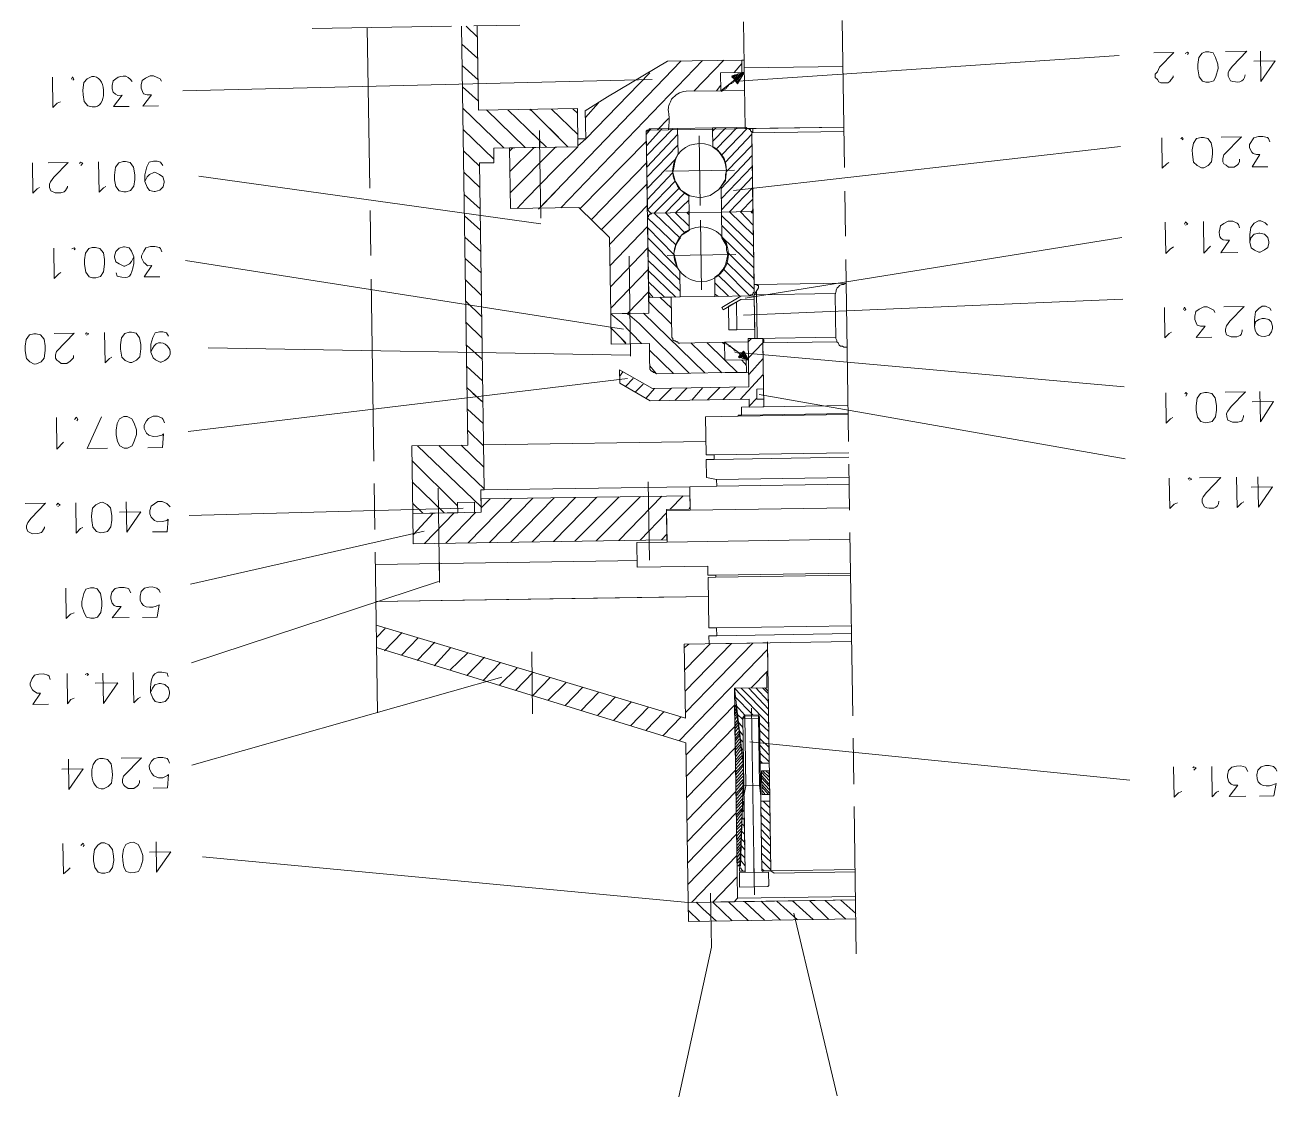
# Model space of a CAD drawing. Header units: millimetres. Extents: x -48 to 5523, y -114 to 5147.
# Drawn here: x -46.363 to -45.434, y -113.138 to -112.343 of the extents above; entities that cross this region are included whole.
import ezdxf

# ---------------------------------------------------------------- set-up
doc = ezdxf.new("R2010")
doc.units = ezdxf.units.MM
doc.layers.add('PDF_Geometry', color=7, linetype='Continuous')

msp = doc.modelspace()

# ---------------------------------------------------------------- linework, layer by layer
at = {"layer": 'PDF_Geometry', "lineweight": 13}
for points in [[(-45.75489, -112.44902), (-45.75655, -112.33987)], [(-46.04651, -112.34426), (-46.14984, -112.34582)], [(-46.10901, -112.3452), (-46.1072, -112.46436)], [(-46.03901, -112.34414), (-46.03431, -112.65494), (-46.07597, -112.65557), (-46.07521, -112.70557), (-46.04188, -112.70506), (-46.042, -112.69756), (-46.0295, -112.69737), (-46.02938, -112.70487), (-46.02438, -112.7048), (-46.02464, -112.68813), (-46.02214, -112.68809), (-46.02398, -112.56644), (-46.02581, -112.44562), (-46.01498, -112.44546), (-46.01514, -112.43463), (-45.95265, -112.43368), (-45.95308, -112.40535), (-46.0264, -112.40646), (-46.02735, -112.34397)], [(-46.02722, -112.3523), (-46.03568, -112.34409)], [(-45.99569, -112.34349), (-46.02985, -112.34401)], [(-45.85711, -112.57892), (-45.84357, -112.59205), (-45.84377, -112.57871), (-45.8771, -112.57922), (-45.87794, -112.57923), (-45.87878, -112.57841), (-45.87962, -112.57842), (-45.88046, -112.5776), (-45.88129, -112.57762), (-45.88214, -112.57679), (-45.88215, -112.57596), (-45.883, -112.57514), (-45.88345, -112.54514), (-45.90012, -112.5454), (-45.89994, -112.55706), (-45.90196, -112.42374), (-45.90199, -112.42208), (-45.90115, -112.42207), (-45.90033, -112.42122), (-45.88533, -112.42099), (-45.75535, -112.41902), (-45.82867, -112.42013), (-45.82987, -112.34098)], [(-46.03881, -112.35748), (-46.02698, -112.36813)], [(-45.83752, -112.3861), (-45.83754, -112.38526), (-45.55113, -112.36592)], [(-45.51089, -112.38115), (-45.51088, -112.38198), (-45.51252, -112.38368), (-45.51333, -112.38535), (-45.51498, -112.38621), (-45.51998, -112.38629), (-45.52166, -112.38548), (-45.52252, -112.38383), (-45.52421, -112.38219), (-45.52425, -112.37969), (-45.52261, -112.37799), (-45.52099, -112.37464), (-45.51033, -112.36364), (-45.52532, -112.36387)], [(-45.5003, -112.36515), (-45.49948, -112.36431), (-45.50033, -112.36349), (-45.50198, -112.36435)], [(-45.46834, -112.38467), (-45.47005, -112.38137), (-45.47009, -112.37887), (-45.46928, -112.37719), (-45.46683, -112.37382), (-45.45617, -112.36282), (-45.472, -112.36306)], [(-45.44617, -112.36267), (-45.44583, -112.38517), (-45.43522, -112.37), (-45.45105, -112.37024)], [(-46.02674, -112.38396), (-46.03857, -112.37331)], [(-45.96964, -112.46727), (-45.98195, -112.47996), (-45.8761, -112.37001)], [(-45.86027, -112.36977), (-45.9653, -112.47888)], [(-45.87243, -112.39246), (-45.8466, -112.39207), (-45.8468, -112.37874), (-45.83097, -112.3785), (-45.83111, -112.36933), (-45.8861, -112.37016), (-45.93071, -112.39668), (-45.94722, -112.40693), (-45.9469, -112.42776), (-45.95274, -112.42785), (-45.95265, -112.43368)], [(-45.8666, -112.39237), (-45.84444, -112.36953)], [(-45.83107, -112.37183), (-45.8368, -112.37859)], [(-45.83111, -112.36933), (-45.82944, -112.36931)], [(-45.75603, -112.37403), (-45.82935, -112.37514)], [(-46.33653, -112.40032), (-46.33902, -112.40119), (-46.3423, -112.40458), (-46.34264, -112.38208)], [(-46.32761, -112.38435), (-46.32679, -112.38351), (-46.32764, -112.38185), (-46.32845, -112.38353)], [(-46.31348, -112.38164), (-46.31679, -112.38336), (-46.31925, -112.38589), (-46.31999, -112.39174), (-46.31994, -112.39507), (-46.31903, -112.40006), (-46.31648, -112.40335), (-46.31314, -112.40414), (-46.31064, -112.4041)], [(-46.28564, -112.40372), (-46.29731, -112.4039), (-46.29077, -112.39546), (-46.2941, -112.39551), (-46.29578, -112.3947), (-46.29747, -112.39306), (-46.29834, -112.39058), (-46.29838, -112.38808), (-46.2976, -112.38473)], [(-46.26398, -112.40339), (-46.27564, -112.40357), (-46.2691, -112.39513), (-46.27244, -112.39518), (-46.27495, -112.39439), (-46.27581, -112.39274), (-46.27668, -112.39025), (-46.27672, -112.38775), (-46.27593, -112.3844), (-46.27346, -112.3827), (-46.27015, -112.38098), (-46.26765, -112.38094), (-46.26261, -112.38337), (-46.26175, -112.38502)], [(-45.89757, -112.38367), (-46.24581, -112.39228)], [(-45.89931, -112.3787), (-45.9469, -112.42776), (-45.95266, -112.43285)], [(-45.8291, -112.3918), (-45.8466, -112.39207), (-45.8293, -112.37847), (-45.83418, -112.38688), (-45.83843, -112.38111), (-45.8293, -112.37847), (-45.82929, -112.37931)], [(-45.83919, -112.38612), (-45.83918, -112.38696)], [(-45.83419, -112.38605), (-45.83589, -112.38357), (-45.83842, -112.38194), (-45.8376, -112.3811), (-45.83507, -112.38273), (-45.83337, -112.3852)], [(-45.83836, -112.38611), (-45.83834, -112.38694)], [(-45.83255, -112.38436), (-45.83424, -112.38271), (-45.83594, -112.38024), (-45.83757, -112.38276)], [(-45.83673, -112.38359), (-45.83346, -112.37937)], [(-45.83587, -112.38524), (-45.83012, -112.37932), (-45.83014, -112.37848), (-45.83097, -112.3785), (-45.83672, -112.38442), (-45.8367, -112.38525)], [(-45.83511, -112.38023), (-45.83342, -112.38187), (-45.83257, -112.38269)], [(-45.83256, -112.38352), (-45.83502, -112.38606)], [(-45.83175, -112.38184), (-45.8326, -112.38102), (-45.83428, -112.38021)], [(-45.83262, -112.37936), (-45.83093, -112.381)], [(-45.83095, -112.38016), (-45.83096, -112.37933), (-45.83179, -112.37934)], [(-45.83097, -112.3785), (-45.8293, -112.37847)], [(-46.03833, -112.38914), (-46.0265, -112.39979)], [(-45.84666, -112.3879), (-45.84993, -112.39212)], [(-45.84577, -112.39206), (-45.84575, -112.39289)], [(-45.84495, -112.39121), (-45.84493, -112.39204)], [(-45.84413, -112.39036), (-45.84411, -112.3912)], [(-45.84331, -112.38952), (-45.84329, -112.39035), (-45.84328, -112.39119)], [(-45.84247, -112.38951), (-45.84246, -112.39034)], [(-45.84165, -112.38866), (-45.84164, -112.38949)], [(-45.84083, -112.38781), (-45.84082, -112.38865)], [(-45.84001, -112.38697), (-45.84, -112.3878)], [(-46.00764, -112.43451), (-46.03809, -112.40497)], [(-45.93731, -112.40094), (-45.94714, -112.41193)], [(-46.02057, -112.40637), (-45.99181, -112.43427)], [(-45.98867, -112.42172), (-45.97598, -112.43403), (-46.00474, -112.40613)], [(-45.97369, -112.41983), (-45.96015, -112.43379), (-45.98807, -112.40588), (-45.98806, -112.40671)], [(-45.95279, -112.42451), (-45.97224, -112.40564)], [(-45.95641, -112.4054), (-45.95303, -112.40868)], [(-45.89367, -112.42112), (-45.88546, -112.41266)], [(-46.03785, -112.4208), (-46.01502, -112.44296)], [(-45.98098, -112.43411), (-45.98117, -112.42161)], [(-45.90195, -112.42458), (-45.89868, -112.42036)], [(-45.89035, -112.42023), (-45.90182, -112.43291)], [(-45.90171, -112.44041), (-45.88201, -112.42011)], [(-45.85285, -112.41967), (-45.87868, -112.42006)], [(-45.84327, -112.44702), (-45.84237, -112.45118), (-45.84315, -112.45452), (-45.8431, -112.45786), (-45.84636, -112.46291), (-45.84607, -112.48207), (-45.82357, -112.48173), (-45.82275, -112.48088), (-45.82364, -112.42256), (-45.82448, -112.42174), (-45.82449, -112.4209), (-45.82533, -112.42092), (-45.82617, -112.4201), (-45.82701, -112.42011), (-45.82785, -112.41929), (-45.85285, -112.41967), (-45.85264, -112.43383)], [(-45.85281, -112.42217), (-45.85035, -112.41963)], [(-45.84285, -112.41952), (-45.8527, -112.42967)], [(-45.85011, -112.43546), (-45.83452, -112.41939)], [(-45.82701, -112.42011), (-45.84588, -112.43956)], [(-45.82362, -112.42339), (-45.8228, -112.42255), (-45.82284, -112.42005), (-45.82867, -112.42013)], [(-45.7553, -112.42236), (-45.82362, -112.42339), (-45.82192, -112.53588), (-45.75359, -112.53484), (-45.75525, -112.5357), (-45.75691, -112.53573), (-45.75857, -112.53659), (-45.75939, -112.53743), (-45.76021, -112.53828), (-45.76102, -112.53996), (-45.761, -112.54079), (-45.7618, -112.5433), (-45.76131, -112.5758), (-45.76045, -112.57745), (-45.76044, -112.57829), (-45.75959, -112.57911), (-45.75873, -112.58076), (-45.75789, -112.58158), (-45.75622, -112.58156), (-45.75537, -112.58238), (-45.75287, -112.58234)], [(-45.98018, -112.4866), (-45.98107, -112.42828)], [(-45.95112, -112.4795), (-45.90187, -112.42958)], [(-45.87862, -112.42422), (-45.90158, -112.44874)], [(-45.90147, -112.45624), (-45.87849, -112.43256)], [(-45.86276, -112.42565), (-45.86198, -112.47731)], [(-45.84329, -112.44536), (-45.82361, -112.42422)], [(-45.82348, -112.43256), (-45.84236, -112.45201)], [(-45.51409, -112.44537), (-45.51574, -112.44623), (-45.51902, -112.44961), (-45.51937, -112.42712)], [(-45.50434, -112.42856), (-45.50352, -112.42771), (-45.50437, -112.42689), (-45.50519, -112.42774)], [(-45.46162, -112.44291), (-45.46159, -112.44458), (-45.4624, -112.44626), (-45.46322, -112.4471), (-45.4657, -112.44881), (-45.46986, -112.44887), (-45.47156, -112.44723), (-45.47323, -112.44642), (-45.47409, -112.44477), (-45.47413, -112.44227), (-45.47334, -112.43975), (-45.46021, -112.42622), (-45.4752, -112.42645)], [(-45.4407, -112.44843), (-45.45237, -112.44861), (-45.44667, -112.43935), (-45.44917, -112.43939), (-45.45168, -112.43859), (-45.45253, -112.43777), (-45.45425, -112.43447), (-45.45428, -112.43197), (-45.45103, -112.42692), (-45.44771, -112.42603), (-45.44437, -112.42598), (-45.44103, -112.42676), (-45.44018, -112.42758), (-45.43931, -112.43007)], [(-46.02577, -112.44812), (-46.03761, -112.43663)], [(-45.9978, -112.47937), (-45.99123, -112.4726), (-45.96989, -112.45061), (-45.95265, -112.43368), (-46.00348, -112.43445), (-46.00279, -112.47944), (-45.96947, -112.47894), (-45.95197, -112.47867), (-45.92913, -112.50083), (-45.92827, -112.55749), (-45.91994, -112.55737), (-45.89994, -112.55706), (-45.92827, -112.55749), (-45.92793, -112.57999), (-45.8996, -112.57956), (-45.89944, -112.59039), (-45.89931, -112.59872), (-45.89846, -112.59954), (-45.89762, -112.60037), (-45.89679, -112.60035), (-45.89677, -112.60119), (-45.89594, -112.60117), (-45.89426, -112.60198), (-45.84343, -112.60121), (-45.8276, -112.60097), (-45.82774, -112.59181), (-45.84357, -112.59205), (-45.83427, -112.60107)], [(-46.00344, -112.43695), (-46.00098, -112.43441)], [(-45.98515, -112.43417), (-46.00321, -112.45195)], [(-45.96931, -112.43393), (-46.00297, -112.46778)], [(-45.84634, -112.46457), (-45.82337, -112.44006)], [(-45.83714, -112.4661), (-45.55011, -112.43342)], [(-46.35224, -112.4639), (-46.35389, -112.46476), (-46.35717, -112.46814), (-46.35751, -112.44565)], [(-46.33142, -112.46275), (-46.33141, -112.46359), (-46.33303, -112.46611), (-46.33386, -112.46696), (-46.33634, -112.46783), (-46.34051, -112.46789), (-46.34387, -112.46627), (-46.34474, -112.46379), (-46.34478, -112.46129), (-46.34397, -112.45961), (-46.34152, -112.45624), (-46.33085, -112.44524), (-46.34585, -112.44547)], [(-46.32165, -112.4476), (-46.32001, -112.44591), (-46.32168, -112.4451), (-46.32251, -112.44595)], [(-46.30308, -112.46316), (-46.30473, -112.46402), (-46.30801, -112.4674), (-46.30835, -112.4449)], [(-46.27396, -112.45938), (-46.27235, -112.45602), (-46.27071, -112.45433), (-46.2674, -112.45262), (-46.26657, -112.4526), (-46.26321, -112.45422), (-46.26068, -112.45585), (-46.2598, -112.45917), (-46.25979, -112.46), (-46.26057, -112.46335), (-46.26303, -112.46588), (-46.26635, -112.46677), (-46.26718, -112.46678), (-46.27053, -112.466), (-46.27223, -112.46352), (-46.27396, -112.45938), (-46.27404, -112.45438), (-46.27246, -112.44852), (-46.27084, -112.44517), (-46.26752, -112.44428), (-46.26502, -112.44424), (-46.26251, -112.44504), (-46.26081, -112.44751)], [(-45.90163, -112.44541), (-45.94266, -112.4877)], [(-45.88001, -112.44258), (-45.90134, -112.46457)], [(-45.83654, -112.45109), (-45.88737, -112.45186)], [(-45.88237, -112.45178), (-45.88059, -112.45926), (-45.87632, -112.46586), (-45.86959, -112.46993), (-45.86207, -112.47148), (-45.85459, -112.4697), (-45.84799, -112.46543), (-45.84309, -112.45869), (-45.84237, -112.45118)], [(-45.82324, -112.44839), (-45.84622, -112.47207)], [(-45.98012, -112.49077), (-46.23402, -112.45544)], [(-46.03737, -112.45246), (-46.02553, -112.46395)], [(-45.88059, -112.45926), (-45.9011, -112.4804)], [(-45.8461, -112.4804), (-45.82313, -112.45589)], [(-46.02529, -112.47979), (-46.03712, -112.46913)], [(-45.93505, -112.49509), (-45.90139, -112.46124)], [(-45.87718, -112.46421), (-45.89606, -112.48283), (-45.87661, -112.5017)], [(-45.87334, -112.49749), (-45.88773, -112.4827), (-45.87378, -112.46832)], [(-45.82247, -112.49922), (-45.84024, -112.48198), (-45.823, -112.46422)], [(-45.75412, -112.49985), (-45.75463, -112.46652)], [(-45.90115, -112.47707), (-45.92905, -112.50583)], [(-45.87037, -112.47327), (-45.88023, -112.48259), (-45.87008, -112.49244)], [(-45.82288, -112.47255), (-45.83191, -112.48186), (-45.82259, -112.49172)], [(-46.10695, -112.48102), (-46.10644, -112.51435)], [(-46.03688, -112.48496), (-46.02505, -112.49562)], [(-45.87987, -112.50675), (-45.90101, -112.48624)], [(-45.87021, -112.4841), (-45.8719, -112.48246), (-45.87025, -112.4816)], [(-45.86103, -112.5398), (-45.86181, -112.48814)], [(-45.84221, -112.51702), (-45.84142, -112.51367), (-45.84231, -112.51035), (-45.84236, -112.50702), (-45.84578, -112.50124), (-45.84607, -112.48207), (-45.82441, -112.48174), (-45.82356, -112.48256), (-45.82273, -112.48255)], [(-45.84603, -112.48457), (-45.82235, -112.50755)], [(-45.82271, -112.48338), (-45.82357, -112.48173), (-45.82277, -112.48005)], [(-45.47587, -112.4923), (-45.4734, -112.4906), (-45.47009, -112.48888), (-45.46676, -112.48883), (-45.4634, -112.49044), (-45.46255, -112.49126), (-45.46168, -112.49375)], [(-45.45402, -112.50447), (-45.45324, -112.50112), (-45.45078, -112.49859), (-45.44745, -112.4977), (-45.44662, -112.49769), (-45.44328, -112.49847), (-45.44074, -112.50093), (-45.43985, -112.50426), (-45.43984, -112.50509), (-45.44062, -112.50843), (-45.4431, -112.51014), (-45.44641, -112.51186), (-45.44724, -112.51187), (-45.4506, -112.51025), (-45.45312, -112.50862), (-45.45402, -112.50447), (-45.45411, -112.49864), (-45.45335, -112.49363), (-45.4509, -112.49025), (-45.44759, -112.48854), (-45.44593, -112.48851), (-45.44257, -112.49013), (-45.44088, -112.49177)], [(-45.92881, -112.52166), (-45.90091, -112.4929)], [(-45.9009, -112.49374), (-45.88143, -112.51344)], [(-45.82222, -112.51588), (-45.84592, -112.49207)], [(-45.51064, -112.50783), (-45.51312, -112.50953), (-45.5164, -112.51292), (-45.51675, -112.48958)], [(-45.50172, -112.49186), (-45.50006, -112.491), (-45.50175, -112.48936), (-45.50256, -112.49104)], [(-45.48315, -112.50741), (-45.48807, -112.51249), (-45.48842, -112.48916)], [(-46.02481, -112.51145), (-46.03664, -112.50079)], [(-45.87878, -112.5234), (-45.90079, -112.50124)], [(-45.84579, -112.5004), (-45.82211, -112.52338)], [(-45.82843, -112.54598), (-45.54908, -112.50091)], [(-45.46307, -112.51211), (-45.47557, -112.5123), (-45.46904, -112.50303)], [(-46.33628, -112.527), (-46.33793, -112.52786), (-46.34122, -112.53124), (-46.34156, -112.50874)], [(-46.32653, -112.51018), (-46.32571, -112.50934), (-46.32656, -112.50852), (-46.32821, -112.50938)], [(-46.28221, -112.52035), (-46.28228, -112.51535), (-46.28401, -112.51121), (-46.28572, -112.50873), (-46.28906, -112.50795), (-46.2899, -112.50796), (-46.29322, -112.50885), (-46.29568, -112.51138), (-46.29646, -112.51473), (-46.29645, -112.51556), (-46.29556, -112.51888), (-46.29304, -112.52051), (-46.28968, -112.52213), (-46.28885, -112.52211), (-46.28554, -112.5204), (-46.2839, -112.51871), (-46.28228, -112.51535)], [(-46.26289, -112.53006), (-46.27456, -112.53023), (-46.26885, -112.52181), (-46.27218, -112.52186), (-46.27388, -112.52022), (-46.27472, -112.5194), (-46.27644, -112.51609), (-46.27646, -112.51443), (-46.27485, -112.51107), (-46.27322, -112.50854), (-46.2699, -112.50766), (-46.26657, -112.50761), (-46.26322, -112.50839), (-46.26237, -112.50921), (-46.2615, -112.5117)], [(-46.0364, -112.51662), (-46.02457, -112.52728)], [(-45.92857, -112.53749), (-45.90067, -112.50873)], [(-45.91475, -112.51478), (-45.91363, -112.58894)], [(-45.90066, -112.50957), (-45.87698, -112.53255)], [(-45.83559, -112.51358), (-45.88642, -112.51435)], [(-45.82198, -112.53171), (-45.84145, -112.512)], [(-45.91893, -112.56902), (-46.2439, -112.5181)], [(-45.92833, -112.55333), (-45.90043, -112.52457)], [(-45.87685, -112.54088), (-45.90053, -112.5179)], [(-45.90042, -112.5254), (-45.88012, -112.54509)], [(-45.82513, -112.54426), (-45.84459, -112.52455)], [(-45.84217, -112.51952), (-45.82187, -112.53921)], [(-45.75181, -112.65233), (-45.75386, -112.51735)], [(-46.29544, -112.52722), (-46.29457, -112.5297)], [(-46.10618, -112.53185), (-46.10414, -112.66683)], [(-46.02432, -112.54394), (-46.03616, -112.53246)], [(-45.88845, -112.54522), (-45.90029, -112.53373)], [(-45.82183, -112.54171), (-45.82266, -112.54172), (-45.82265, -112.54256), (-45.82347, -112.5434), (-45.82431, -112.54342), (-45.82513, -112.54426), (-45.85096, -112.54465), (-45.85117, -112.53049)], [(-45.84096, -112.5445), (-45.85111, -112.53465)], [(-45.8487, -112.52878), (-45.83263, -112.54437)], [(-45.89678, -112.54535), (-45.90018, -112.54123), (-45.91577, -112.5573)], [(-45.85098, -112.54299), (-45.84846, -112.54461)], [(-45.82181, -112.54338), (-45.81855, -112.53833), (-45.81857, -112.53666), (-45.81941, -112.53667), (-45.82025, -112.53585), (-45.82192, -112.53588)], [(-45.76181, -112.54247), (-45.82181, -112.54338), (-45.82131, -112.57587), (-45.76132, -112.57497)], [(-45.81965, -112.57585), (-45.82018, -112.54085)], [(-46.03592, -112.54829), (-46.02408, -112.55978)], [(-45.88315, -112.56514), (-45.90007, -112.54873)], [(-45.89179, -112.54527), (-45.88333, -112.55348)], [(-45.85096, -112.54465), (-45.87679, -112.54504)], [(-45.83475, -112.56941), (-45.84058, -112.5695), (-45.84084, -112.552), (-45.83506, -112.54858)], [(-45.82991, -112.5585), (-45.54839, -112.54674)], [(-45.51218, -112.57119), (-45.51384, -112.57205), (-45.51712, -112.57543), (-45.51746, -112.55294)], [(-45.50242, -112.55521), (-45.5016, -112.55436), (-45.50246, -112.55271), (-45.50327, -112.55439)], [(-45.48212, -112.5749), (-45.49379, -112.57508), (-45.48725, -112.56665), (-45.49058, -112.5667), (-45.49309, -112.5659), (-45.49395, -112.56425), (-45.49482, -112.56176), (-45.49486, -112.55926), (-45.49408, -112.55592), (-45.4916, -112.55421), (-45.4883, -112.55249), (-45.4858, -112.55246), (-45.48076, -112.55488), (-45.4799, -112.55653)], [(-45.4597, -112.56956), (-45.45969, -112.5704), (-45.46048, -112.57291), (-45.4613, -112.57375), (-45.46379, -112.57463), (-45.46796, -112.57469), (-45.46964, -112.57388), (-45.47132, -112.57307), (-45.47219, -112.57059), (-45.47221, -112.56892), (-45.47142, -112.56641), (-45.46897, -112.56304), (-45.4583, -112.55204), (-45.4733, -112.55227)], [(-45.45065, -112.56193), (-45.4499, -112.55608), (-45.44744, -112.55354), (-45.44497, -112.55184), (-45.44247, -112.5518), (-45.43911, -112.55342), (-45.43825, -112.55507)], [(-45.92827, -112.55749), (-45.92067, -112.56404), (-45.90543, -112.57965)], [(-45.8701, -112.60162), (-45.90733, -112.56468), (-45.91577, -112.5573), (-45.91576, -112.55814)], [(-45.90411, -112.55713), (-45.85843, -112.60144)], [(-45.45057, -112.56692), (-45.44979, -112.56358), (-45.44732, -112.56187), (-45.44483, -112.561), (-45.44316, -112.56098), (-45.43982, -112.56176), (-45.43813, -112.5634), (-45.43724, -112.56672), (-45.43722, -112.56839), (-45.43801, -112.5709), (-45.43964, -112.57343), (-45.44296, -112.57431)], [(-46.32701, -112.58853), (-46.32699, -112.5902), (-46.32945, -112.59274), (-46.33192, -112.59444), (-46.33609, -112.59451), (-46.33778, -112.59286), (-46.33946, -112.59206), (-46.34032, -112.5904), (-46.34036, -112.5879), (-46.33956, -112.58539), (-46.32643, -112.57186), (-46.34143, -112.57208)], [(-46.31724, -112.57338), (-46.31559, -112.57253), (-46.31727, -112.57172), (-46.31809, -112.57256)], [(-46.29866, -112.58977), (-46.30031, -112.59063), (-46.30359, -112.59401), (-46.30394, -112.57152)], [(-46.26193, -112.59338), (-46.26277, -112.59339), (-46.26612, -112.59178), (-46.26782, -112.59014), (-46.26955, -112.586), (-46.26963, -112.58016), (-46.26804, -112.57514), (-46.26643, -112.57178), (-46.26311, -112.5709), (-46.26061, -112.57086), (-46.25809, -112.57165), (-46.25639, -112.57413)], [(-46.03145, -112.56822), (-46.03568, -112.56412), (-46.02384, -112.57561)], [(-45.92817, -112.56416), (-45.92804, -112.57249)], [(-45.92049, -112.57571), (-45.92811, -112.56832)], [(-46.0236, -112.59144), (-46.03543, -112.58078)], [(-45.9171, -112.57982), (-45.92049, -112.57571), (-45.91711, -112.57899)], [(-45.84593, -112.60125), (-45.86877, -112.57909)], [(-45.84375, -112.58038), (-45.84544, -112.57874)], [(-45.82381, -112.57591), (-45.82628, -112.57845), (-45.84377, -112.57871), (-45.82607, -112.59178), (-45.82951, -112.58517), (-45.83361, -112.58939), (-45.82607, -112.59178), (-45.83115, -112.58686)], [(-45.84209, -112.57952), (-45.84208, -112.58036)], [(-45.84125, -112.58034), (-45.84124, -112.58118)], [(-45.8404, -112.58116), (-45.84039, -112.582)], [(-45.83957, -112.58115), (-45.83956, -112.58198)], [(-45.8261, -112.59011), (-45.81543, -112.57912), (-45.76044, -112.57829)], [(-45.82131, -112.57587), (-45.81548, -112.57579), (-45.81547, -112.57662), (-45.81464, -112.57661), (-45.81461, -112.57827), (-45.81544, -112.57829), (-45.81543, -112.57912), (-45.81471, -112.62661)], [(-45.91364, -112.58811), (-46.22709, -112.58285)], [(-45.89952, -112.58456), (-45.88176, -112.60179)], [(-45.83872, -112.58197), (-45.83871, -112.5828)], [(-45.83788, -112.58279), (-45.83787, -112.58363)], [(-45.83703, -112.58361), (-45.83702, -112.58445)], [(-45.83619, -112.58443), (-45.83617, -112.58527)], [(-45.83616, -112.5861), (-45.54741, -112.61173)], [(-45.83535, -112.58442), (-45.83534, -112.58525)], [(-45.83366, -112.58606), (-45.83365, -112.5869)], [(-45.83361, -112.58939), (-45.83276, -112.59022), (-45.83112, -112.58852), (-45.82949, -112.586), (-45.83034, -112.58518)], [(-45.83282, -112.58688), (-45.8328, -112.58772)], [(-45.8311, -112.59019), (-45.83279, -112.58855)], [(-45.83196, -112.58854), (-45.83197, -112.5877), (-45.82859, -112.59099), (-45.82775, -112.59097), (-45.82693, -112.59013)], [(-45.82865, -112.58682), (-45.83029, -112.58851), (-45.83193, -112.5902)], [(-45.83033, -112.58601), (-45.82779, -112.58847)], [(-45.83025, -112.59101), (-45.82944, -112.58933), (-45.82862, -112.58849)], [(-45.82951, -112.58517), (-45.82949, -112.586)], [(-45.82778, -112.58931), (-45.8286, -112.59015), (-45.82942, -112.591)], [(-45.82692, -112.59096), (-45.82691, -112.59179)], [(-45.82591, -112.60261), (-45.81525, -112.59078)], [(-46.02336, -112.60727), (-46.03519, -112.59662)], [(-45.89426, -112.60198), (-45.89935, -112.59622)], [(-45.82768, -112.59597), (-45.83107, -112.59186)], [(-45.82774, -112.59181), (-45.82607, -112.59178)], [(-45.91587, -112.60564), (-46.24199, -112.64475)], [(-45.92173, -112.60406), (-45.91928, -112.60069)], [(-45.91171, -112.60558), (-45.91745, -112.6115)], [(-45.81508, -112.60245), (-45.8323, -112.62105)], [(-45.8276, -112.60097), (-45.82593, -112.60095)], [(-46.03072, -112.61655), (-46.02312, -112.6231), (-46.03495, -112.61245)], [(-45.90989, -112.61555), (-45.90415, -112.60963)], [(-45.89576, -112.61284), (-45.90231, -112.62044)], [(-45.89229, -112.62195), (-45.88326, -112.61265)], [(-45.8716, -112.61247), (-45.88063, -112.62178)], [(-45.86813, -112.62159), (-45.85993, -112.6123)], [(-45.84743, -112.61211), (-45.85646, -112.62141)], [(-45.8448, -112.62123), (-45.83577, -112.61193)], [(-45.81818, -112.6175), (-45.5466, -112.66506)], [(-45.51122, -112.63452), (-45.51288, -112.63538), (-45.51616, -112.63876), (-45.5165, -112.61626)], [(-45.50146, -112.61853), (-45.50066, -112.61686), (-45.5015, -112.61604), (-45.50232, -112.61688)], [(-45.45874, -112.63289), (-45.45873, -112.63372), (-45.45952, -112.63623), (-45.46035, -112.63708), (-45.46283, -112.63795), (-45.467, -112.63802), (-45.46868, -112.63721), (-45.47036, -112.6364), (-45.47123, -112.63391), (-45.47127, -112.63141), (-45.47046, -112.62973), (-45.46801, -112.62636), (-45.45734, -112.61537), (-45.47234, -112.61559)], [(-45.44651, -112.6152), (-45.44617, -112.6377), (-45.4364, -112.62255), (-45.45223, -112.62279)], [(-45.75222, -112.62567), (-45.83138, -112.62687), (-45.83129, -112.6327), (-45.83379, -112.63274), (-45.83377, -112.63357), (-45.85794, -112.63394), (-45.85751, -112.66227), (-45.85168, -112.66218), (-45.85163, -112.66551), (-45.85746, -112.6656), (-45.85726, -112.67893), (-45.84973, -112.68048), (-45.84966, -112.68548), (-45.86965, -112.68579), (-45.86939, -112.70328), (-45.88689, -112.70355), (-45.88653, -112.72688), (-45.90903, -112.72722), (-45.90875, -112.74555), (-45.85626, -112.74476), (-45.85616, -112.75142), (-45.85033, -112.75133), (-45.8503, -112.753), (-45.85613, -112.75309), (-45.85557, -112.79058), (-45.84973, -112.7905), (-45.84965, -112.79633), (-45.85548, -112.79642), (-45.85539, -112.80225), (-45.74957, -112.80065)], [(-45.82556, -112.62594), (-45.81981, -112.62002)], [(-46.33437, -112.65282), (-46.3393, -112.65789), (-46.33965, -112.63456)], [(-46.32461, -112.63684), (-46.32379, -112.63599), (-46.32465, -112.63434), (-46.32629, -112.63603)], [(-46.3018, -112.65733), (-46.3168, -112.65755), (-46.30632, -112.63406)], [(-46.27181, -112.65687), (-46.26097, -112.65671), (-46.26029, -112.6467), (-46.26111, -112.64754), (-46.26443, -112.64843), (-46.26777, -112.64848), (-46.27111, -112.64769), (-46.2728, -112.64605), (-46.27452, -112.64274), (-46.27456, -112.64025), (-46.27294, -112.63689), (-46.2713, -112.6352), (-46.26799, -112.63348), (-46.26466, -112.63343), (-46.2613, -112.63504), (-46.26046, -112.63586), (-46.25958, -112.63835)], [(-46.02288, -112.63893), (-46.03471, -112.62828)], [(-45.83377, -112.63357), (-45.75212, -112.63233)], [(-45.83129, -112.6327), (-45.75213, -112.6315)], [(-46.03447, -112.64411), (-46.02263, -112.6556)], [(-46.02445, -112.70063), (-46.0718, -112.65551)], [(-46.05597, -112.65527), (-46.02215, -112.68726)], [(-46.02239, -112.67143), (-46.03931, -112.65502)], [(-45.85766, -112.65227), (-46.02264, -112.65477)], [(-45.85168, -112.66218), (-45.75169, -112.66066)], [(-45.85163, -112.66551), (-45.75164, -112.664)], [(-46.07581, -112.6664), (-46.04196, -112.70006)], [(-45.75104, -112.70316), (-45.75156, -112.66899)], [(-46.10388, -112.6835), (-46.10337, -112.71766)], [(-46.05188, -112.70521), (-46.07557, -112.68224)], [(-45.90055, -112.68209), (-45.89966, -112.74041)], [(-45.84973, -112.68048), (-45.75141, -112.67899)], [(-45.50776, -112.69781), (-45.51025, -112.69868), (-45.51353, -112.70206), (-45.51387, -112.67956)], [(-45.49885, -112.681), (-45.4972, -112.68014), (-45.49888, -112.67934), (-45.4997, -112.68018)], [(-45.48772, -112.70084), (-45.48943, -112.69753), (-45.48947, -112.69503), (-45.48866, -112.69335), (-45.48621, -112.68998), (-45.47555, -112.67898), (-45.49138, -112.67922)], [(-45.4586, -112.69706), (-45.46026, -112.69792), (-45.46354, -112.7013), (-45.46388, -112.67881)], [(-45.44805, -112.67857), (-45.44771, -112.70106), (-45.4371, -112.6859), (-45.45294, -112.68614)], [(-46.05549, -112.74194), (-46.05527, -112.75694), (-46.05633, -112.68695)], [(-46.02214, -112.68809), (-45.86965, -112.68579)], [(-45.90622, -112.69301), (-45.93905, -112.72601)], [(-45.92239, -112.72575), (-45.89038, -112.69277)], [(-45.87455, -112.69253), (-45.8844, -112.70268)], [(-45.84966, -112.68548), (-45.75134, -112.68399)], [(-46.34843, -112.71554), (-46.34841, -112.71637), (-46.35004, -112.7189), (-46.35086, -112.71974), (-46.35335, -112.72061), (-46.35752, -112.72068), (-46.36087, -112.71906), (-46.36175, -112.71657), (-46.36177, -112.71491), (-46.36097, -112.7124), (-46.35853, -112.70902), (-46.34786, -112.69803), (-46.36286, -112.69826)], [(-46.33865, -112.70039), (-46.337, -112.69953), (-46.33869, -112.69789), (-46.3395, -112.69957)], [(-46.32008, -112.71594), (-46.32174, -112.7168), (-46.32502, -112.72019), (-46.32536, -112.69769)], [(-46.28786, -112.69712), (-46.28752, -112.71962), (-46.27692, -112.70445), (-46.29275, -112.70469)], [(-46.26836, -112.71933), (-46.25753, -112.71916), (-46.25683, -112.70998), (-46.25765, -112.71083), (-46.26097, -112.71171), (-46.26431, -112.71176), (-46.26682, -112.71097), (-46.26936, -112.70851), (-46.27023, -112.70602), (-46.27027, -112.70352), (-46.26948, -112.70018), (-46.26453, -112.69677), (-46.2612, -112.69672), (-46.25784, -112.69833), (-46.25531, -112.70079)], [(-46.03777, -112.70167), (-46.24104, -112.70725)], [(-46.07533, -112.69807), (-46.06771, -112.70545)], [(-46.00204, -112.69446), (-46.03404, -112.72745)], [(-46.02444, -112.70146), (-46.01787, -112.6947)], [(-46.01821, -112.72721), (-45.98621, -112.69422)], [(-45.97038, -112.69398), (-46.00238, -112.72697)], [(-45.98655, -112.72673), (-45.95454, -112.69374)], [(-45.93871, -112.6935), (-45.97072, -112.72649)], [(-45.95489, -112.72625), (-45.92205, -112.69325)], [(-45.86939, -112.70328), (-45.75107, -112.70149)], [(-46.07497, -112.7214), (-46.06021, -112.70534)], [(-46.04438, -112.7051), (-46.06654, -112.72794)], [(-46.05071, -112.7277), (-46.02855, -112.70486)], [(-45.88686, -112.70521), (-45.90656, -112.72552)], [(-46.06668, -112.71877), (-46.24027, -112.75807)], [(-45.89073, -112.72528), (-45.88662, -112.72105)], [(-45.74874, -112.85564), (-45.75079, -112.71982)], [(-45.88653, -112.72688), (-45.75072, -112.72482)], [(-46.10311, -112.73433), (-46.10131, -112.85348)], [(-45.90883, -112.74055), (-45.923, -112.74077), (-46.10297, -112.74349)], [(-46.05611, -112.75612), (-46.23939, -112.8164)], [(-45.85033, -112.75133), (-45.75034, -112.74982)], [(-45.8503, -112.753), (-45.75031, -112.75149)], [(-46.32662, -112.77938), (-46.32911, -112.78025), (-46.33239, -112.78364), (-46.33273, -112.76114)], [(-46.28573, -112.78293), (-46.29823, -112.78312), (-46.29169, -112.77469), (-46.29502, -112.77474), (-46.2967, -112.77393), (-46.29839, -112.77229), (-46.29928, -112.76897), (-46.2993, -112.7673), (-46.29852, -112.76396), (-46.29606, -112.76142), (-46.29274, -112.76053), (-46.28941, -112.76048), (-46.28606, -112.76127), (-46.28434, -112.76457)], [(-46.27764, -112.76697), (-46.27686, -112.76363), (-46.27439, -112.76109), (-46.27107, -112.76021), (-46.26857, -112.76017), (-46.26523, -112.76095), (-46.26354, -112.76259), (-46.26268, -112.76425)], [(-45.87258, -112.76751), (-45.89258, -112.76781), (-46.10256, -112.77099), (-45.85592, -112.76725)], [(-46.27573, -112.78278), (-46.2649, -112.78262), (-46.26337, -112.77342)], [(-46.10229, -112.78849), (-45.87289, -112.85752), (-45.87372, -112.80253), (-45.81206, -112.80159), (-45.81539, -112.80164)], [(-46.10215, -112.79765), (-46.09559, -112.79089)], [(-46.08304, -112.79403), (-46.09617, -112.80756)], [(-45.84973, -112.7905), (-45.74974, -112.78898)], [(-45.84965, -112.79633), (-45.74966, -112.79481)], [(-45.74698, -112.97146), (-45.80697, -112.97237), (-45.8095, -112.97074), (-45.81207, -112.80076), (-45.81172, -112.82409), (-45.81255, -112.8241), (-45.81239, -112.83493), (-45.83655, -112.8353), (-45.83419, -112.99112), (-45.83666, -112.99365), (-45.87082, -112.99417), (-45.87261, -112.87585), (-46.10204, -112.80515)], [(-46.08362, -112.81071), (-46.07131, -112.79802)], [(-46.05876, -112.80116), (-46.07189, -112.8147)], [(-45.87039, -112.80248), (-45.87368, -112.80503)], [(-45.87343, -112.82169), (-45.85456, -112.80224)], [(-45.83872, -112.802), (-45.87319, -112.83752)], [(-45.87295, -112.85335), (-45.82289, -112.80176)], [(-46.05933, -112.81867), (-46.04703, -112.80515)], [(-46.03447, -112.80913), (-46.04762, -112.82183)], [(-46.03505, -112.82581), (-46.02192, -112.81227)], [(-45.98698, -112.80841), (-45.98628, -112.85424)], [(-45.81199, -112.80659), (-45.87763, -112.87426)], [(-46.0102, -112.81626), (-46.02332, -112.8298)], [(-46.01078, -112.83294), (-45.99763, -112.82024)], [(-45.82405, -112.83511), (-45.81175, -112.82242)], [(-46.3456, -112.84718), (-46.35726, -112.84735), (-46.35156, -112.83893), (-46.35406, -112.83897), (-46.35658, -112.83734), (-46.35743, -112.83652), (-46.35914, -112.83321), (-46.35917, -112.83155), (-46.35755, -112.82819), (-46.35593, -112.82567), (-46.35261, -112.82478), (-46.34927, -112.82473), (-46.34593, -112.82551), (-46.34508, -112.82633), (-46.34421, -112.82882)], [(-46.3265, -112.84272), (-46.32898, -112.84359), (-46.33143, -112.84696), (-46.33177, -112.82447)], [(-46.31675, -112.82591), (-46.31593, -112.82506), (-46.31678, -112.82424), (-46.31843, -112.8251)], [(-46.30511, -112.82406), (-46.30477, -112.84656), (-46.29417, -112.8314), (-46.31083, -112.83165)], [(-46.27734, -112.84198), (-46.27899, -112.84284), (-46.28227, -112.84622), (-46.28261, -112.82372)], [(-46.2576, -112.82418), (-46.25673, -112.82666)], [(-46.0092, -112.82708), (-46.23907, -112.89224)], [(-45.98592, -112.82339), (-45.99905, -112.83693)], [(-45.98649, -112.84091), (-45.97336, -112.82737)], [(-45.96163, -112.83136), (-45.97477, -112.84406)], [(-45.96221, -112.84804), (-45.94908, -112.8345)], [(-45.93735, -112.83849), (-45.95048, -112.85203)], [(-45.93793, -112.85517), (-45.9248, -112.84164)], [(-45.81115, -112.86159), (-45.83655, -112.8353)], [(-45.83647, -112.84113), (-45.82292, -112.8551)], [(-45.83155, -112.83523), (-45.81124, -112.85575)], [(-45.81132, -112.85075), (-45.82572, -112.83514)], [(-45.82072, -112.83506), (-45.8114, -112.84492)], [(-45.81149, -112.83909), (-45.81572, -112.83499)], [(-45.91307, -112.84563), (-45.9262, -112.85916)], [(-45.91364, -112.86314), (-45.90051, -112.8496)], [(-45.87247, -112.88502), (-45.83636, -112.8478)], [(-45.82875, -112.85519), (-45.83553, -112.84779), (-45.83634, -112.84947)], [(-45.8363, -112.85197), (-45.83466, -112.85027)], [(-45.82191, -112.97676), (-45.82383, -112.85011)], [(-45.8888, -112.85276), (-45.90192, -112.86629)], [(-45.88936, -112.87027), (-45.87623, -112.85674)], [(-45.83028, -112.86438), (-45.83368, -112.86026), (-45.83612, -112.86363), (-45.87223, -112.90085)], [(-45.83463, -112.85194), (-45.83626, -112.85447)], [(-45.83624, -112.85613), (-45.8346, -112.85444), (-45.83037, -112.85854)], [(-45.83457, -112.85611), (-45.8362, -112.85863)], [(-45.83616, -112.86113), (-45.8337, -112.85859)], [(-45.81532, -112.97166), (-45.81533, -112.97083), (-45.81617, -112.97084), (-45.81788, -112.85752), (-45.81874, -112.85587), (-45.82874, -112.85602), (-45.83038, -112.85771), (-45.82865, -112.97186)], [(-45.81788, -112.85752), (-45.83038, -112.85771)], [(-45.82874, -112.85602), (-45.82796, -112.90768), (-45.82951, -112.9152)], [(-45.81874, -112.85587), (-45.81796, -112.90753), (-45.81701, -112.91501)], [(-45.8361, -112.8653), (-45.83364, -112.86276)], [(-45.83361, -112.86443), (-45.83606, -112.8678)], [(-45.83602, -112.8703), (-45.83274, -112.86691), (-45.83019, -112.87021)], [(-45.83272, -112.86858), (-45.83599, -112.8728)], [(-45.81783, -112.86085), (-45.81106, -112.86742)], [(-45.81098, -112.87325), (-45.81774, -112.86669)], [(-45.87199, -112.91668), (-45.83588, -112.87946), (-45.83179, -112.8744)], [(-45.83596, -112.87446), (-45.83269, -112.87025)], [(-45.83265, -112.87275), (-45.83592, -112.87696)], [(-45.83176, -112.8769), (-45.83586, -112.88113)], [(-45.83582, -112.88363), (-45.83173, -112.87857)], [(-45.83012, -112.87521), (-45.83181, -112.87357)], [(-45.82512, -112.87513), (-45.54299, -112.90336)], [(-45.81765, -112.87252), (-45.81089, -112.87908)], [(-45.8108, -112.88492), (-45.81758, -112.87752)], [(-45.74797, -112.90647), (-45.74848, -112.8723)], [(-46.33082, -112.88779), (-46.33047, -112.91029), (-46.31987, -112.89513), (-46.3357, -112.89537)], [(-46.30464, -112.9099), (-46.30134, -112.90818), (-46.29887, -112.90564), (-46.29813, -112.8998), (-46.29818, -112.89647), (-46.29909, -112.89148), (-46.30164, -112.88818), (-46.30498, -112.8874), (-46.30748, -112.88744)], [(-46.27807, -112.90366), (-46.27804, -112.90533), (-46.27885, -112.90701), (-46.27967, -112.90785), (-46.28215, -112.90956), (-46.28631, -112.90962), (-46.28884, -112.90799), (-46.28968, -112.90717), (-46.29054, -112.90552), (-46.29058, -112.90302), (-46.28978, -112.90051), (-46.27665, -112.88697), (-46.29165, -112.8872)], [(-46.26798, -112.90934), (-46.25715, -112.90918), (-46.25647, -112.89917), (-46.25729, -112.90001), (-46.2606, -112.90173), (-46.26393, -112.90178), (-46.26729, -112.90016), (-46.26898, -112.89852), (-46.2707, -112.89522), (-46.27073, -112.89272), (-46.26912, -112.88936), (-46.26748, -112.88767), (-46.26416, -112.88678), (-46.26082, -112.88673), (-46.25748, -112.88751), (-46.25663, -112.88834), (-46.25576, -112.89082)], [(-45.83169, -112.88107), (-45.83578, -112.88613)], [(-45.83575, -112.88863), (-45.83083, -112.88272)], [(-45.8308, -112.88522), (-45.83572, -112.89029)], [(-45.83568, -112.89279), (-45.83077, -112.88689)], [(-45.83172, -112.8794), (-45.83003, -112.88104)], [(-45.82994, -112.88687), (-45.82995, -112.88604)], [(-45.81749, -112.88335), (-45.81072, -112.88992)], [(-45.83563, -112.89613), (-45.87174, -112.93335)], [(-45.82991, -112.88854), (-45.83564, -112.89529)], [(-45.83561, -112.89779), (-45.82988, -112.89104)], [(-45.83558, -112.89946), (-45.82985, -112.89271), (-45.82984, -112.89354)], [(-45.83554, -112.90196), (-45.82981, -112.89521)], [(-45.81571, -112.89082), (-45.8174, -112.88918)], [(-45.81644, -112.8975), (-45.81051, -112.90408)], [(-45.81055, -112.90158), (-45.81562, -112.89666)], [(-45.81312, -112.89662), (-45.81058, -112.89908)], [(-45.81061, -112.89742), (-45.81062, -112.89658)], [(-45.50452, -112.91195), (-45.50701, -112.91282), (-45.51029, -112.9162), (-45.51063, -112.89371)], [(-45.4956, -112.89598), (-45.49395, -112.89429), (-45.49563, -112.89348), (-45.49645, -112.89432)], [(-45.47702, -112.91153), (-45.47868, -112.91239), (-45.48196, -112.91577), (-45.4823, -112.89328)], [(-45.45696, -112.91539), (-45.46946, -112.91558), (-45.46292, -112.90715), (-45.46626, -112.9072), (-45.46793, -112.90639), (-45.46963, -112.90475), (-45.47051, -112.90143), (-45.47054, -112.89977), (-45.46975, -112.89642), (-45.46729, -112.89388), (-45.46397, -112.893), (-45.46064, -112.89295), (-45.45729, -112.89373), (-45.45557, -112.89704)], [(-45.44887, -112.89944), (-45.44809, -112.89609), (-45.44563, -112.89355), (-45.44231, -112.89267), (-45.43981, -112.89263), (-45.43646, -112.89342), (-45.43477, -112.89506), (-45.43391, -112.89671)], [(-45.82977, -112.89771), (-45.83551, -112.90446)], [(-45.83548, -112.90613), (-45.82974, -112.90021)], [(-45.8297, -112.9027), (-45.83544, -112.90863)], [(-45.83541, -112.91113), (-45.82967, -112.90437)], [(-45.82964, -112.90687), (-45.83537, -112.91363)], [(-45.81047, -112.90658), (-45.8164, -112.9)], [(-45.81638, -112.90167), (-45.81045, -112.90825)], [(-45.81041, -112.91075), (-45.81634, -112.90417)], [(-45.8163, -112.90667), (-45.81037, -112.91325)], [(-45.44696, -112.91524), (-45.43613, -112.91508), (-45.43461, -112.90589)], [(-45.8715, -112.94918), (-45.83539, -112.91196)], [(-45.83534, -112.91529), (-45.83043, -112.90938)], [(-45.83039, -112.91188), (-45.8353, -112.91779)], [(-45.83527, -112.92029), (-45.83036, -112.91438)], [(-45.81712, -112.90751), (-45.82962, -112.9077)], [(-45.81119, -112.91409), (-45.81628, -112.90834)], [(-45.81624, -112.91084), (-45.81369, -112.91413)], [(-45.81536, -112.91416), (-45.8162, -112.91334)], [(-45.83032, -112.91688), (-45.83523, -112.92279)], [(-45.8352, -112.92446), (-45.83028, -112.91938)], [(-45.83024, -112.92188), (-45.83517, -112.92696)], [(-45.83513, -112.92946), (-45.83104, -112.92439)], [(-45.83102, -112.92523), (-45.82933, -112.92687)], [(-45.82942, -112.92104), (-45.83027, -112.92022)], [(-45.81688, -112.92335), (-45.81012, -112.92991)], [(-45.81021, -112.92408), (-45.81528, -112.91916)], [(-45.74606, -113.03229), (-45.74771, -112.92313)], [(-45.83515, -112.92779), (-45.87126, -112.96501)], [(-45.83101, -112.92606), (-45.8351, -112.93112)], [(-45.83506, -112.93362), (-45.83097, -112.92856)], [(-45.82924, -112.9327), (-45.83094, -112.93106), (-45.83503, -112.93612)], [(-45.83499, -112.93862), (-45.8309, -112.93356)], [(-45.81003, -112.93574), (-45.8168, -112.92918)], [(-45.83491, -112.94362), (-45.87102, -112.98084)], [(-45.83496, -112.94029), (-45.83086, -112.93606), (-45.82917, -112.9377)], [(-45.83493, -112.94279), (-45.83082, -112.93856)], [(-45.82908, -112.94353), (-45.83162, -112.94107), (-45.83489, -112.94529)], [(-45.83485, -112.94779), (-45.83158, -112.94357)], [(-45.81671, -112.93501), (-45.80994, -112.94158)], [(-45.80985, -112.94741), (-45.81663, -112.94001)], [(-46.32959, -112.96862), (-46.33123, -112.97031), (-46.33453, -112.97286), (-46.33487, -112.95036)], [(-46.31983, -112.95263), (-46.31901, -112.95179), (-46.31987, -112.95013), (-46.32151, -112.95183)], [(-46.26571, -112.94931), (-46.26537, -112.97181), (-46.25476, -112.95665), (-46.2706, -112.95689)], [(-45.83154, -112.94607), (-45.83482, -112.94945)], [(-45.83479, -112.95195), (-45.8315, -112.94857)], [(-45.83148, -112.95024), (-45.83475, -112.95445)], [(-45.83472, -112.95612), (-45.83144, -112.95274)], [(-45.83153, -112.9469), (-45.82899, -112.94937)], [(-45.8289, -112.9552), (-45.83145, -112.9519)], [(-45.81654, -112.94584), (-45.80978, -112.95241)], [(-45.80969, -112.95824), (-45.81646, -112.95168)], [(-45.87082, -112.99417), (-46.23137, -112.96046)], [(-45.83467, -112.95945), (-45.86832, -112.99413)], [(-45.83224, -112.95525), (-45.83469, -112.95862)], [(-45.83465, -112.96112), (-45.8322, -112.95775), (-45.82882, -112.96103)], [(-45.83216, -112.96025), (-45.83461, -112.96362)], [(-45.81637, -112.95751), (-45.8096, -112.96407)], [(-45.82873, -112.96686), (-45.83212, -112.96275), (-45.83458, -112.96529)], [(-45.83208, -112.96525), (-45.83373, -112.96694)], [(-45.83203, -112.96858), (-45.83033, -112.97106)], [(-45.82207, -112.96593), (-45.82173, -112.98843)], [(-45.80951, -112.96991), (-45.81628, -112.96334)], [(-45.81619, -112.96917), (-45.8145, -112.97082)], [(-45.8095, -112.97074), (-45.74701, -112.96979)], [(-45.84674, -112.98797), (-45.83443, -112.97528), (-45.85249, -112.99389), (-45.83811, -113.00784)], [(-45.85425, -112.98725), (-45.85365, -113.02725), (-45.8778, -113.13846)], [(-45.7467, -112.98979), (-45.83419, -112.99112)], [(-45.86415, -112.99407), (-45.87082, -112.99417), (-45.8706, -113.00834), (-45.74645, -113.00646)], [(-45.86499, -112.99408), (-45.85991, -112.99901), (-45.84977, -113.00802)], [(-45.83666, -112.99365), (-45.74667, -112.99229), (-45.84665, -112.99381)], [(-45.82644, -113.00767), (-45.84082, -112.99372)], [(-45.82916, -112.99354), (-45.81394, -113.00748)], [(-45.80228, -113.0073), (-45.81666, -112.99335)], [(-45.80499, -112.99317), (-45.78978, -113.00711)], [(-45.77811, -113.00694), (-45.79333, -112.993)], [(-45.78083, -112.99281), (-45.76645, -113.00676)], [(-45.75395, -113.00657), (-45.76916, -112.99263)], [(-45.7575, -112.99246), (-45.74651, -113.00229)], [(-45.87073, -113), (-45.86227, -113.00821)], [(-45.79235, -113.00215), (-45.7603, -113.13751)]]:
    msp.add_lwpolyline(points, dxfattribs=at)
for points in [[(-45.48415, -112.38575), (-45.48083, -112.38486), (-45.47922, -112.3815), (-45.47764, -112.37565), (-45.47769, -112.37231), (-45.47943, -112.36734), (-45.48115, -112.36403), (-45.4845, -112.36325), (-45.48699, -112.36329), (-45.48948, -112.36416), (-45.49193, -112.36753), (-45.49269, -112.37254), (-45.49264, -112.37587), (-45.49172, -112.38169), (-45.48917, -112.38499), (-45.48665, -112.38578)], [(-45.48819, -112.44915), (-45.48489, -112.44743), (-45.48243, -112.44489), (-45.48168, -112.43905), (-45.48173, -112.43571), (-45.48264, -112.43073), (-45.48519, -112.42743), (-45.48854, -112.42665), (-45.4902, -112.42668), (-45.49352, -112.42756), (-45.49597, -112.43093), (-45.49673, -112.43594), (-45.49668, -112.43928), (-45.49576, -112.4451), (-45.49322, -112.44756), (-45.48986, -112.44917)], [(-46.28801, -112.4671), (-46.28469, -112.46621), (-46.28225, -112.46284), (-46.28149, -112.45783), (-46.28154, -112.4545), (-46.28246, -112.44868), (-46.28501, -112.44538), (-46.28836, -112.4446), (-46.29002, -112.44462), (-46.29334, -112.44551), (-46.29579, -112.44888), (-46.29654, -112.45472), (-46.29649, -112.45806), (-46.29558, -112.46304), (-46.29303, -112.46634), (-46.28968, -112.46712)], [(-45.87023, -112.48244), (-45.89773, -112.48285), (-45.89855, -112.4837), (-45.89939, -112.48371), (-45.90021, -112.48456), (-45.90019, -112.48539), (-45.90101, -112.48624), (-45.90013, -112.54456), (-45.8993, -112.54455), (-45.89928, -112.54538), (-45.87679, -112.54504), (-45.87708, -112.52588), (-45.87878, -112.5234), (-45.88055, -112.51676), (-45.88145, -112.51261), (-45.87988, -112.50592), (-45.87743, -112.50255), (-45.87581, -112.49919), (-45.87003, -112.49577)], [(-45.87023, -112.48244), (-45.84607, -112.48207), (-45.87023, -112.48244), (-45.84607, -112.48207)], [(-46.31039, -112.53078), (-46.30707, -112.52989), (-46.30462, -112.52652), (-46.30387, -112.52068), (-46.30392, -112.51734), (-46.30483, -112.51236), (-46.30738, -112.50906), (-46.31073, -112.50828), (-46.31323, -112.50832), (-46.31571, -112.50919), (-46.31816, -112.51256), (-46.31892, -112.51757), (-46.31887, -112.5209), (-46.31795, -112.52672), (-46.3154, -112.53002), (-46.31289, -112.53081)], [(-45.82176, -112.54671), (-45.82179, -112.54421), (-45.83179, -112.54436), (-45.84583, -112.55291), (-45.84497, -112.55456), (-45.83175, -112.54686)], [(-45.82141, -112.56921), (-45.82176, -112.54671), (-45.83175, -112.54686), (-45.83506, -112.54858), (-45.83475, -112.56941)], [(-46.35442, -112.59478), (-46.35111, -112.59307), (-46.34865, -112.59053), (-46.34791, -112.58468), (-46.34796, -112.58135), (-46.34887, -112.57636), (-46.35142, -112.57307), (-46.35476, -112.57229), (-46.35643, -112.57231), (-46.35975, -112.57319), (-46.3622, -112.57657), (-46.36296, -112.58158), (-46.36291, -112.58491), (-46.36198, -112.59073), (-46.35945, -112.59319), (-46.35609, -112.59481)], [(-46.2836, -112.59371), (-46.28029, -112.59199), (-46.27783, -112.58946), (-46.27708, -112.58361), (-46.27713, -112.58028), (-46.27804, -112.57529), (-46.28059, -112.572), (-46.28394, -112.57121), (-46.2856, -112.57124), (-46.28892, -112.57212), (-46.29137, -112.57549), (-46.29213, -112.5805), (-46.29208, -112.58384), (-46.29116, -112.58966), (-46.28862, -112.59212), (-46.28526, -112.59374)], [(-45.92166, -112.60906), (-45.89896, -112.62205), (-45.82563, -112.62094), (-45.82554, -112.62678), (-45.81471, -112.62661), (-45.8148, -112.62078), (-45.8198, -112.62086), (-45.81991, -112.61336), (-45.81491, -112.61328), (-45.81548, -112.57579), (-45.82631, -112.57595), (-45.82577, -112.61178), (-45.89743, -112.61286), (-45.92181, -112.59906)], [(-45.84293, -112.57953), (-45.84294, -112.5787)], [(-45.83449, -112.58607), (-45.83451, -112.58524)], [(-45.48533, -112.63829), (-45.48201, -112.63741), (-45.47956, -112.63404), (-45.4788, -112.62903), (-45.47885, -112.62569), (-45.47977, -112.61987), (-45.48233, -112.61658), (-45.48567, -112.6158), (-45.48734, -112.61582), (-45.49066, -112.6167), (-45.49311, -112.62008), (-45.49385, -112.62592), (-45.4938, -112.62925), (-45.49289, -112.63424), (-45.49034, -112.63754), (-45.487, -112.63832)], [(-46.2868, -112.6571), (-46.2835, -112.65538), (-46.28188, -112.65202), (-46.28029, -112.647), (-46.28034, -112.64367), (-46.28208, -112.63869), (-46.2838, -112.63538), (-46.28716, -112.63377), (-46.28966, -112.63381), (-46.29296, -112.63552), (-46.29458, -112.63888), (-46.29534, -112.64389), (-46.29529, -112.64723), (-46.29438, -112.65221), (-46.29266, -112.65552), (-46.2893, -112.65714)], [(-46.07521, -112.70557), (-46.07487, -112.72806), (-45.88656, -112.72521), (-45.8869, -112.70271), (-45.87024, -112.70246), (-45.86943, -112.70078), (-45.86955, -112.69245), (-46.02454, -112.6948), (-46.02438, -112.7048)], [(-46.30502, -112.71988), (-46.3017, -112.719), (-46.29925, -112.71563), (-46.29849, -112.71062), (-46.29855, -112.70728), (-46.29947, -112.70146), (-46.302, -112.699), (-46.30536, -112.69738), (-46.30703, -112.69741), (-46.31034, -112.69913), (-46.3128, -112.70166), (-46.31354, -112.70751), (-46.31349, -112.71084), (-46.31258, -112.71583), (-46.31003, -112.71912), (-46.30669, -112.71991)], [(-46.31156, -112.78332), (-46.30907, -112.78245), (-46.30663, -112.77908), (-46.30587, -112.77407), (-46.30592, -112.77073), (-46.30684, -112.76491), (-46.30939, -112.76162), (-46.3119, -112.76082), (-46.3144, -112.76086), (-46.31772, -112.76175), (-46.31934, -112.7651), (-46.32092, -112.77096), (-46.32087, -112.7743), (-46.31912, -112.77927), (-46.31741, -112.78258), (-46.31406, -112.78336)], [(-46.26989, -112.83853), (-46.26827, -112.83517), (-46.26664, -112.83265), (-46.26332, -112.83176), (-46.26249, -112.83175), (-46.25914, -112.83253), (-46.25661, -112.835), (-46.25572, -112.83832), (-46.25571, -112.83915), (-46.25649, -112.84249), (-46.25895, -112.84503), (-46.26227, -112.84592), (-46.26311, -112.84593), (-46.26645, -112.84515), (-46.26816, -112.84267)], [(-45.81738, -112.89085), (-45.81071, -112.89075), (-45.81152, -112.83742), (-45.81406, -112.83496), (-45.83655, -112.8353), (-45.82985, -112.89271), (-45.83039, -112.85688), (-45.82875, -112.85519), (-45.81875, -112.85503), (-45.81789, -112.85669)], [(-45.83553, -112.84779), (-45.83636, -112.8478), (-45.83456, -112.96695), (-45.83206, -112.96691), (-45.82975, -112.89937), (-45.82985, -112.89271)], [(-45.81036, -112.91408), (-45.81062, -112.89658), (-45.81646, -112.89667), (-45.81619, -112.91417)], [(-45.82945, -112.91937), (-45.82866, -112.97103), (-45.83283, -112.97109), (-45.83028, -112.91938)], [(-45.8095, -112.97074), (-45.81028, -112.91908), (-45.81695, -112.91918), (-45.81617, -112.97084)], [(-46.3037, -112.97239), (-46.30038, -112.97151), (-46.29793, -112.96814), (-46.29717, -112.96312), (-46.29722, -112.95979), (-46.29813, -112.9548), (-46.30068, -112.95151), (-46.30404, -112.94989), (-46.30654, -112.94993), (-46.30901, -112.95164), (-46.31146, -112.95501), (-46.31222, -112.96002), (-46.31217, -112.96335), (-46.31126, -112.96834), (-46.30871, -112.97163), (-46.3062, -112.97243)], [(-46.28203, -112.97206), (-46.27871, -112.97118), (-46.2771, -112.96782), (-46.27551, -112.9628), (-46.27556, -112.95946), (-46.2773, -112.95449), (-46.27902, -112.95118), (-46.28237, -112.94957), (-46.28487, -112.9496), (-46.28818, -112.95132), (-46.2898, -112.95468), (-46.29056, -112.95969), (-46.2905, -112.96302), (-46.2896, -112.96801), (-46.28788, -112.97132), (-46.28453, -112.9721)], [(-45.83282, -112.97193), (-45.83265, -112.98276), (-45.81182, -112.98244), (-45.811, -112.9816), (-45.81115, -112.9716)]]:
    msp.add_lwpolyline(points, close=True, dxfattribs=at)
msp.add_lwpolyline([(-45.90122, -112.47291), (-45.88235, -112.45262), (-45.88157, -112.44927), (-45.8808, -112.44509), (-45.88001, -112.44258), (-45.87839, -112.43922), (-45.87868, -112.42006), (-45.89951, -112.42037), (-45.90033, -112.42122), (-45.90116, -112.42123), (-45.90199, -112.42208), (-45.9011, -112.4804), (-45.90026, -112.48123), (-45.89856, -112.48287), (-45.87023, -112.48244), (-45.87042, -112.46994, -0.264561), (-45.88235, -112.45262)], format="xyb", dxfattribs=at)
msp.add_circle((-45.86117, -112.5134), 0.02026, dxfattribs=at)
for points in [[(-46.31064, -112.4041), (-46.30173, -112.40221), (-46.30272, -112.38007), (-46.31348, -112.38164)], [(-46.2976, -112.38473), (-46.29257, -112.38031), (-46.28719, -112.37946), (-46.28342, -112.38535)], [(-45.45757, -112.38034), (-45.45797, -112.38646), (-45.46368, -112.38641), (-45.46834, -112.38467)], [(-45.87243, -112.39246), (-45.87781, -112.39321), (-45.87977, -112.39459), (-45.88317, -112.39846)], [(-45.88317, -112.39846), (-45.88816, -112.40941), (-45.88366, -112.40321), (-45.88533, -112.42099)], [(-45.84237, -112.45118), (-45.84307, -112.42462), (-45.88156, -112.42445), (-45.88237, -112.45178)], [(-45.85264, -112.43383), (-45.84805, -112.43598), (-45.84395, -112.4421), (-45.84327, -112.44702)], [(-45.82273, -112.48255), (-45.82243, -112.50227), (-45.82213, -112.52199), (-45.82183, -112.54171)], [(-45.46904, -112.50303), (-45.47726, -112.50367), (-45.47766, -112.49913), (-45.47587, -112.4923)], [(-46.29457, -112.5297), (-46.28428, -112.53199), (-46.28471, -112.53008), (-46.28221, -112.52035)], [(-45.85117, -112.53049), (-45.84665, -112.5282), (-45.84274, -112.52196), (-45.84221, -112.51702)], [(-45.44296, -112.57431), (-45.45098, -112.57465), (-45.45078, -112.568), (-45.45065, -112.56193)], [(-46.26955, -112.586), (-46.26454, -112.569), (-46.2451, -112.58786), (-46.26193, -112.59338)], [(-45.47695, -112.69651), (-45.47735, -112.70262), (-45.48306, -112.70257), (-45.48772, -112.70084)], [(-46.26337, -112.77342), (-46.26931, -112.77689), (-46.27838, -112.77593), (-46.27764, -112.76697)], [(-46.26989, -112.83853), (-46.27019, -112.82941), (-46.26903, -112.82022), (-46.2576, -112.82418)], [(-46.30748, -112.88744), (-46.31639, -112.88932), (-46.31539, -112.91146), (-46.30464, -112.9099)], [(-45.43461, -112.90589), (-45.44054, -112.90935), (-45.44961, -112.90839), (-45.44887, -112.89944)]]:
    msp.add_open_spline(points, degree=3, dxfattribs=at)

doc.saveas('drawing.dxf')
